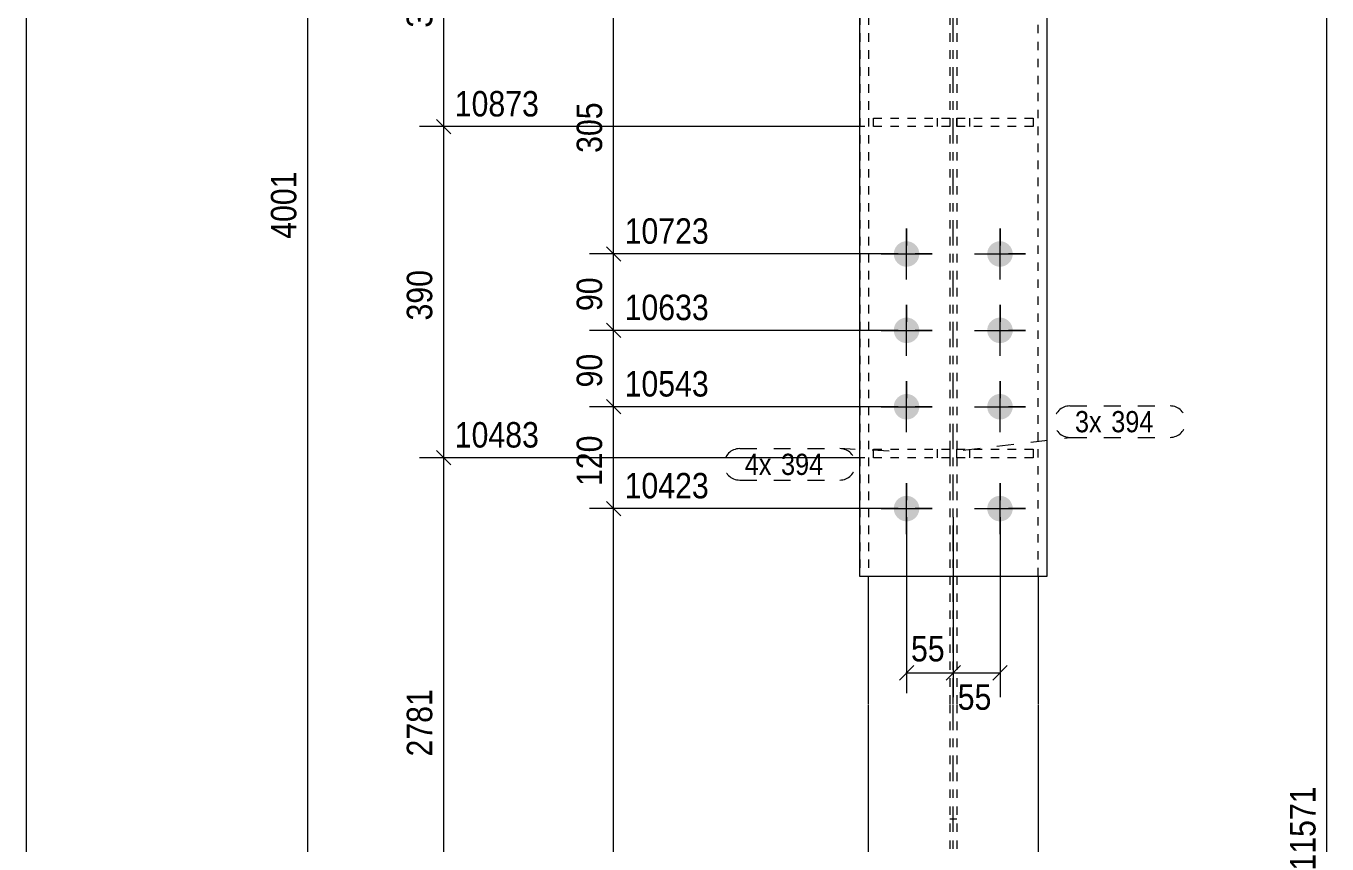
# Model space of a CAD drawing. Header units: millimetres. Extents: x 2 to 579, y 1 to 405.
# Drawn here: x 5 to 158.2, y 212.2 to 308.6 of the extents above; entities that cross this region are included whole.
import ezdxf

# ---------------------------------------------------------------- set-up
doc = ezdxf.new("R2010")
doc.units = ezdxf.units.MM
for name, pattern in [('XKITLINE00', [0]), ('XKITLINE01', [4, 1, -1, 1, -1]), ('XKITLINE02', [4, 2, -2]), ('XKITLINE03', [6, 3, -1, 1, -1])]:
    doc.linetypes.add(name, pattern=pattern)
for name, color, linetype, lineweight in [('Bolt', 3, 'Continuous', 0), ('Dimensions', 7, 'Continuous', 0), ('DrawingSheet', 5, 'Continuous', 0), ('Part', 2, 'Continuous', 0), ('PartMark', 7, 'Continuous', 0)]:
    doc.layers.add(name, color=color, linetype=linetype, lineweight=lineweight)
doc.styles.add('ARIAL', font='ARIAL.TTF')

# ---------------------------------------------------------------- blocks, each defined once
blk = doc.blocks.new('*A30')
at = {"layer": 'Bolt', "color": 3, "linetype": 'XKITLINE02', "lineweight": 0}
blk.add_line((114.58, 215.16), (113.78, 215.16), dxfattribs=at)
blk = doc.blocks.new('*A32')
at = {"layer": 'Bolt', "color": 3, "linetype": 'XKITLINE00', "lineweight": 0}
for p, q in [((108.68, 284.76), (108.68, 282.76)), ((119.68, 284.76), (119.68, 282.76)), ((105.68, 281.76), (107.68, 281.76)), ((108.68, 278.76), (108.68, 280.76)), ((111.68, 281.76), (109.68, 281.76)), ((116.68, 281.76), (118.68, 281.76)), ((119.68, 278.76), (119.68, 280.76)), ((122.68, 281.76), (120.68, 281.76)), ((108.68, 275.76), (108.68, 273.76)), ((119.68, 275.76), (119.68, 273.76)), ((105.68, 272.76), (107.68, 272.76)), ((111.68, 272.76), (109.68, 272.76)), ((116.68, 272.76), (118.68, 272.76)), ((122.68, 272.76), (120.68, 272.76)), ((108.68, 269.76), (108.68, 271.76)), ((119.68, 269.76), (119.68, 271.76)), ((108.68, 266.76), (108.68, 264.76)), ((119.68, 266.76), (119.68, 264.76)), ((105.68, 263.76), (107.68, 263.76)), ((111.68, 263.76), (109.68, 263.76)), ((116.68, 263.76), (118.68, 263.76)), ((122.68, 263.76), (120.68, 263.76)), ((108.68, 260.76), (108.68, 262.76)), ((119.68, 260.76), (119.68, 262.76)), ((108.68, 254.76), (108.68, 252.76)), ((119.68, 254.76), (119.68, 252.76)), ((105.68, 251.76), (107.68, 251.76)), ((111.68, 251.76), (109.68, 251.76)), ((116.68, 251.76), (118.68, 251.76)), ((122.68, 251.76), (120.68, 251.76)), ((108.68, 248.76), (108.68, 250.76)), ((119.68, 248.76), (119.68, 250.76))]:
    blk.add_line(p, q, dxfattribs=at)
blk = doc.blocks.new('*A33')
at = {"layer": 'Bolt'}
for points in [[(107.18, 281.79), (107.18, 281.83), (107.18, 281.87), (107.19, 281.9), (107.19, 281.94), (107.19, 281.98), (107.2, 282.01), (107.21, 282.05), (107.21, 282.09), (107.22, 282.12), (107.23, 282.16), (107.24, 282.19), (107.25, 282.23), (107.27, 282.26), (107.28, 282.3), (107.29, 282.33), (107.31, 282.37), (107.32, 282.4), (107.34, 282.43), (107.36, 282.46), (107.37, 282.5), (107.39, 282.53), (107.41, 282.56), (107.43, 282.59), (107.45, 282.62), (107.47, 282.65), (107.5, 282.68), (107.52, 282.71), (107.54, 282.74), (107.57, 282.76), (107.59, 282.79), (107.62, 282.82), (107.64, 282.84), (107.67, 282.87), (107.7, 282.89), (107.73, 282.92), (107.76, 282.94), (107.78, 282.96), (107.81, 282.98), (107.84, 283), (107.88, 283.02), (107.91, 283.04), (107.94, 283.06), (107.97, 283.08), (108, 283.1), (108.04, 283.11), (108.07, 283.13), (108.1, 283.14), (108.14, 283.16), (108.17, 283.17), (108.21, 283.18), (108.24, 283.19), (108.28, 283.2), (108.31, 283.21), (108.35, 283.22), (108.39, 283.23), (108.42, 283.24), (108.46, 283.24), (108.49, 283.25), (108.53, 283.25), (108.57, 283.25), (108.6, 283.26), (108.64, 283.26), (108.68, 283.26), (108.72, 283.26), (108.75, 283.26), (108.79, 283.25), (108.83, 283.25), (108.86, 283.25), (108.9, 283.24), (108.93, 283.24), (108.97, 283.23), (109.01, 283.22), (109.04, 283.21), (109.08, 283.2), (109.11, 283.19), (109.15, 283.18), (109.18, 283.17), (109.22, 283.16), (109.25, 283.14), (109.29, 283.13), (109.32, 283.11), (109.35, 283.1), (109.39, 283.08), (109.42, 283.06), (109.45, 283.04), (109.48, 283.02), (109.51, 283), (109.54, 282.98), (109.57, 282.96), (109.6, 282.94), (109.63, 282.92), (109.66, 282.89), (109.69, 282.87), (109.71, 282.84), (109.74, 282.82), (109.76, 282.79), (109.79, 282.76), (109.81, 282.74), (109.84, 282.71), (109.86, 282.68), (109.88, 282.65), (109.9, 282.62), (109.93, 282.59), (109.95, 282.56), (109.96, 282.53), (109.98, 282.5), (110, 282.46), (110.02, 282.43), (110.03, 282.4), (110.05, 282.37), (110.06, 282.33), (110.08, 282.3), (110.09, 282.26), (110.1, 282.23), (110.11, 282.19), (110.12, 282.16), (110.13, 282.12), (110.14, 282.09), (110.15, 282.05), (110.16, 282.01), (110.16, 281.98), (110.17, 281.94), (110.17, 281.9), (110.17, 281.87), (110.18, 281.83), (110.18, 281.79), (110.18, 281.76), (110.18, 281.72), (110.18, 281.68), (110.17, 281.65), (110.17, 281.61), (110.17, 281.57), (110.16, 281.54), (110.16, 281.5), (110.15, 281.46), (110.14, 281.43), (110.13, 281.39), (110.12, 281.36), (110.11, 281.32), (110.1, 281.29), (110.09, 281.25), (110.08, 281.22), (110.06, 281.18), (110.05, 281.15), (110.03, 281.12), (110.02, 281.08), (110, 281.05), (109.98, 281.02), (109.96, 280.99), (109.95, 280.95), (109.93, 280.92), (109.9, 280.89), (109.88, 280.86), (109.86, 280.83), (109.84, 280.81), (109.81, 280.78), (109.79, 280.75), (109.76, 280.72), (109.74, 280.7), (109.71, 280.67), (109.69, 280.65), (109.66, 280.62), (109.63, 280.6), (109.6, 280.57), (109.57, 280.55), (109.54, 280.53), (109.51, 280.51), (109.48, 280.49), (109.45, 280.47), (109.42, 280.45), (109.39, 280.43), (109.35, 280.42), (109.32, 280.4), (109.29, 280.39), (109.25, 280.37), (109.22, 280.36), (109.18, 280.34), (109.15, 280.33), (109.11, 280.32), (109.08, 280.31), (109.04, 280.3), (109.01, 280.29), (108.97, 280.29), (108.93, 280.28), (108.9, 280.27), (108.86, 280.27), (108.83, 280.26), (108.79, 280.26), (108.75, 280.26), (108.72, 280.26), (108.68, 280.26), (108.64, 280.26), (108.6, 280.26), (108.57, 280.26), (108.53, 280.26), (108.49, 280.27), (108.46, 280.27), (108.42, 280.28), (108.39, 280.29), (108.35, 280.29), (108.31, 280.3), (108.28, 280.31), (108.24, 280.32), (108.21, 280.33), (108.17, 280.34), (108.14, 280.36), (108.1, 280.37), (108.07, 280.39), (108.04, 280.4), (108, 280.42), (107.97, 280.43), (107.94, 280.45), (107.91, 280.47), (107.88, 280.49), (107.84, 280.51), (107.81, 280.53), (107.78, 280.55), (107.76, 280.57), (107.73, 280.6), (107.7, 280.62), (107.67, 280.65), (107.64, 280.67), (107.62, 280.7), (107.59, 280.72), (107.57, 280.75), (107.54, 280.78), (107.52, 280.81), (107.5, 280.83), (107.47, 280.86), (107.45, 280.89), (107.43, 280.92), (107.41, 280.95), (107.39, 280.99), (107.37, 281.02), (107.36, 281.05), (107.34, 281.08), (107.32, 281.12), (107.31, 281.15), (107.29, 281.18), (107.28, 281.22), (107.27, 281.25), (107.25, 281.29), (107.24, 281.32), (107.23, 281.36), (107.22, 281.39), (107.21, 281.43), (107.21, 281.46), (107.2, 281.5), (107.19, 281.54), (107.19, 281.57), (107.19, 281.61), (107.18, 281.65), (107.18, 281.68), (107.18, 281.72), (107.18, 281.76)], [(118.18, 281.79), (118.18, 281.83), (118.18, 281.87), (118.19, 281.9), (118.19, 281.94), (118.19, 281.98), (118.2, 282.01), (118.21, 282.05), (118.21, 282.09), (118.22, 282.12), (118.23, 282.16), (118.24, 282.19), (118.25, 282.23), (118.27, 282.26), (118.28, 282.3), (118.29, 282.33), (118.31, 282.37), (118.32, 282.4), (118.34, 282.43), (118.36, 282.46), (118.37, 282.5), (118.39, 282.53), (118.41, 282.56), (118.43, 282.59), (118.45, 282.62), (118.47, 282.65), (118.5, 282.68), (118.52, 282.71), (118.54, 282.74), (118.57, 282.76), (118.59, 282.79), (118.62, 282.82), (118.64, 282.84), (118.67, 282.87), (118.7, 282.89), (118.73, 282.92), (118.76, 282.94), (118.78, 282.96), (118.81, 282.98), (118.84, 283), (118.88, 283.02), (118.91, 283.04), (118.94, 283.06), (118.97, 283.08), (119, 283.1), (119.04, 283.11), (119.07, 283.13), (119.1, 283.14), (119.14, 283.16), (119.17, 283.17), (119.21, 283.18), (119.24, 283.19), (119.28, 283.2), (119.31, 283.21), (119.35, 283.22), (119.39, 283.23), (119.42, 283.24), (119.46, 283.24), (119.49, 283.25), (119.53, 283.25), (119.57, 283.25), (119.6, 283.26), (119.64, 283.26), (119.68, 283.26), (119.72, 283.26), (119.75, 283.26), (119.79, 283.25), (119.83, 283.25), (119.86, 283.25), (119.9, 283.24), (119.93, 283.24), (119.97, 283.23), (120.01, 283.22), (120.04, 283.21), (120.08, 283.2), (120.11, 283.19), (120.15, 283.18), (120.18, 283.17), (120.22, 283.16), (120.25, 283.14), (120.29, 283.13), (120.32, 283.11), (120.35, 283.1), (120.39, 283.08), (120.42, 283.06), (120.45, 283.04), (120.48, 283.02), (120.51, 283), (120.54, 282.98), (120.57, 282.96), (120.6, 282.94), (120.63, 282.92), (120.66, 282.89), (120.69, 282.87), (120.71, 282.84), (120.74, 282.82), (120.76, 282.79), (120.79, 282.76), (120.81, 282.74), (120.84, 282.71), (120.86, 282.68), (120.88, 282.65), (120.9, 282.62), (120.93, 282.59), (120.95, 282.56), (120.96, 282.53), (120.98, 282.5), (121, 282.46), (121.02, 282.43), (121.03, 282.4), (121.05, 282.37), (121.06, 282.33), (121.08, 282.3), (121.09, 282.26), (121.1, 282.23), (121.11, 282.19), (121.12, 282.16), (121.13, 282.12), (121.14, 282.09), (121.15, 282.05), (121.16, 282.01), (121.16, 281.98), (121.17, 281.94), (121.17, 281.9), (121.17, 281.87), (121.18, 281.83), (121.18, 281.79), (121.18, 281.76), (121.18, 281.72), (121.18, 281.68), (121.17, 281.65), (121.17, 281.61), (121.17, 281.57), (121.16, 281.54), (121.16, 281.5), (121.15, 281.46), (121.14, 281.43), (121.13, 281.39), (121.12, 281.36), (121.11, 281.32), (121.1, 281.29), (121.09, 281.25), (121.08, 281.22), (121.06, 281.18), (121.05, 281.15), (121.03, 281.12), (121.02, 281.08), (121, 281.05), (120.98, 281.02), (120.96, 280.99), (120.95, 280.95), (120.93, 280.92), (120.9, 280.89), (120.88, 280.86), (120.86, 280.83), (120.84, 280.81), (120.81, 280.78), (120.79, 280.75), (120.76, 280.72), (120.74, 280.7), (120.71, 280.67), (120.69, 280.65), (120.66, 280.62), (120.63, 280.6), (120.6, 280.57), (120.57, 280.55), (120.54, 280.53), (120.51, 280.51), (120.48, 280.49), (120.45, 280.47), (120.42, 280.45), (120.39, 280.43), (120.35, 280.42), (120.32, 280.4), (120.29, 280.39), (120.25, 280.37), (120.22, 280.36), (120.18, 280.34), (120.15, 280.33), (120.11, 280.32), (120.08, 280.31), (120.04, 280.3), (120.01, 280.29), (119.97, 280.29), (119.93, 280.28), (119.9, 280.27), (119.86, 280.27), (119.83, 280.26), (119.79, 280.26), (119.75, 280.26), (119.72, 280.26), (119.68, 280.26), (119.64, 280.26), (119.6, 280.26), (119.57, 280.26), (119.53, 280.26), (119.49, 280.27), (119.46, 280.27), (119.42, 280.28), (119.39, 280.29), (119.35, 280.29), (119.31, 280.3), (119.28, 280.31), (119.24, 280.32), (119.21, 280.33), (119.17, 280.34), (119.14, 280.36), (119.1, 280.37), (119.07, 280.39), (119.04, 280.4), (119, 280.42), (118.97, 280.43), (118.94, 280.45), (118.91, 280.47), (118.88, 280.49), (118.84, 280.51), (118.81, 280.53), (118.78, 280.55), (118.76, 280.57), (118.73, 280.6), (118.7, 280.62), (118.67, 280.65), (118.64, 280.67), (118.62, 280.7), (118.59, 280.72), (118.57, 280.75), (118.54, 280.78), (118.52, 280.81), (118.5, 280.83), (118.47, 280.86), (118.45, 280.89), (118.43, 280.92), (118.41, 280.95), (118.39, 280.99), (118.37, 281.02), (118.36, 281.05), (118.34, 281.08), (118.32, 281.12), (118.31, 281.15), (118.29, 281.18), (118.28, 281.22), (118.27, 281.25), (118.25, 281.29), (118.24, 281.32), (118.23, 281.36), (118.22, 281.39), (118.21, 281.43), (118.21, 281.46), (118.2, 281.5), (118.19, 281.54), (118.19, 281.57), (118.19, 281.61), (118.18, 281.65), (118.18, 281.68), (118.18, 281.72), (118.18, 281.76)], [(107.18, 272.79), (107.18, 272.83), (107.18, 272.87), (107.19, 272.9), (107.19, 272.94), (107.19, 272.98), (107.2, 273.01), (107.21, 273.05), (107.21, 273.09), (107.22, 273.12), (107.23, 273.16), (107.24, 273.19), (107.25, 273.23), (107.27, 273.26), (107.28, 273.3), (107.29, 273.33), (107.31, 273.37), (107.32, 273.4), (107.34, 273.43), (107.36, 273.46), (107.37, 273.5), (107.39, 273.53), (107.41, 273.56), (107.43, 273.59), (107.45, 273.62), (107.47, 273.65), (107.5, 273.68), (107.52, 273.71), (107.54, 273.74), (107.57, 273.76), (107.59, 273.79), (107.62, 273.82), (107.64, 273.84), (107.67, 273.87), (107.7, 273.89), (107.73, 273.92), (107.76, 273.94), (107.78, 273.96), (107.81, 273.98), (107.84, 274), (107.88, 274.02), (107.91, 274.04), (107.94, 274.06), (107.97, 274.08), (108, 274.1), (108.04, 274.11), (108.07, 274.13), (108.1, 274.14), (108.14, 274.16), (108.17, 274.17), (108.21, 274.18), (108.24, 274.19), (108.28, 274.2), (108.31, 274.21), (108.35, 274.22), (108.39, 274.23), (108.42, 274.24), (108.46, 274.24), (108.49, 274.25), (108.53, 274.25), (108.57, 274.25), (108.6, 274.26), (108.64, 274.26), (108.68, 274.26), (108.72, 274.26), (108.75, 274.26), (108.79, 274.25), (108.83, 274.25), (108.86, 274.25), (108.9, 274.24), (108.93, 274.24), (108.97, 274.23), (109.01, 274.22), (109.04, 274.21), (109.08, 274.2), (109.11, 274.19), (109.15, 274.18), (109.18, 274.17), (109.22, 274.16), (109.25, 274.14), (109.29, 274.13), (109.32, 274.11), (109.35, 274.1), (109.39, 274.08), (109.42, 274.06), (109.45, 274.04), (109.48, 274.02), (109.51, 274), (109.54, 273.98), (109.57, 273.96), (109.6, 273.94), (109.63, 273.92), (109.66, 273.89), (109.69, 273.87), (109.71, 273.84), (109.74, 273.82), (109.76, 273.79), (109.79, 273.76), (109.81, 273.74), (109.84, 273.71), (109.86, 273.68), (109.88, 273.65), (109.9, 273.62), (109.93, 273.59), (109.95, 273.56), (109.96, 273.53), (109.98, 273.5), (110, 273.46), (110.02, 273.43), (110.03, 273.4), (110.05, 273.37), (110.06, 273.33), (110.08, 273.3), (110.09, 273.26), (110.1, 273.23), (110.11, 273.19), (110.12, 273.16), (110.13, 273.12), (110.14, 273.09), (110.15, 273.05), (110.16, 273.01), (110.16, 272.98), (110.17, 272.94), (110.17, 272.9), (110.17, 272.87), (110.18, 272.83), (110.18, 272.79), (110.18, 272.76), (110.18, 272.72), (110.18, 272.68), (110.17, 272.65), (110.17, 272.61), (110.17, 272.57), (110.16, 272.54), (110.16, 272.5), (110.15, 272.46), (110.14, 272.43), (110.13, 272.39), (110.12, 272.36), (110.11, 272.32), (110.1, 272.29), (110.09, 272.25), (110.08, 272.22), (110.06, 272.18), (110.05, 272.15), (110.03, 272.12), (110.02, 272.08), (110, 272.05), (109.98, 272.02), (109.96, 271.99), (109.95, 271.95), (109.93, 271.92), (109.9, 271.89), (109.88, 271.86), (109.86, 271.83), (109.84, 271.81), (109.81, 271.78), (109.79, 271.75), (109.76, 271.72), (109.74, 271.7), (109.71, 271.67), (109.69, 271.65), (109.66, 271.62), (109.63, 271.6), (109.6, 271.57), (109.57, 271.55), (109.54, 271.53), (109.51, 271.51), (109.48, 271.49), (109.45, 271.47), (109.42, 271.45), (109.39, 271.43), (109.35, 271.42), (109.32, 271.4), (109.29, 271.39), (109.25, 271.37), (109.22, 271.36), (109.18, 271.34), (109.15, 271.33), (109.11, 271.32), (109.08, 271.31), (109.04, 271.3), (109.01, 271.29), (108.97, 271.29), (108.93, 271.28), (108.9, 271.27), (108.86, 271.27), (108.83, 271.26), (108.79, 271.26), (108.75, 271.26), (108.72, 271.26), (108.68, 271.26), (108.64, 271.26), (108.6, 271.26), (108.57, 271.26), (108.53, 271.26), (108.49, 271.27), (108.46, 271.27), (108.42, 271.28), (108.39, 271.29), (108.35, 271.29), (108.31, 271.3), (108.28, 271.31), (108.24, 271.32), (108.21, 271.33), (108.17, 271.34), (108.14, 271.36), (108.1, 271.37), (108.07, 271.39), (108.04, 271.4), (108, 271.42), (107.97, 271.43), (107.94, 271.45), (107.91, 271.47), (107.88, 271.49), (107.84, 271.51), (107.81, 271.53), (107.78, 271.55), (107.76, 271.57), (107.73, 271.6), (107.7, 271.62), (107.67, 271.65), (107.64, 271.67), (107.62, 271.7), (107.59, 271.72), (107.57, 271.75), (107.54, 271.78), (107.52, 271.81), (107.5, 271.83), (107.47, 271.86), (107.45, 271.89), (107.43, 271.92), (107.41, 271.95), (107.39, 271.99), (107.37, 272.02), (107.36, 272.05), (107.34, 272.08), (107.32, 272.12), (107.31, 272.15), (107.29, 272.18), (107.28, 272.22), (107.27, 272.25), (107.25, 272.29), (107.24, 272.32), (107.23, 272.36), (107.22, 272.39), (107.21, 272.43), (107.21, 272.46), (107.2, 272.5), (107.19, 272.54), (107.19, 272.57), (107.19, 272.61), (107.18, 272.65), (107.18, 272.68), (107.18, 272.72), (107.18, 272.76)], [(118.18, 272.79), (118.18, 272.83), (118.18, 272.87), (118.19, 272.9), (118.19, 272.94), (118.19, 272.98), (118.2, 273.01), (118.21, 273.05), (118.21, 273.09), (118.22, 273.12), (118.23, 273.16), (118.24, 273.19), (118.25, 273.23), (118.27, 273.26), (118.28, 273.3), (118.29, 273.33), (118.31, 273.37), (118.32, 273.4), (118.34, 273.43), (118.36, 273.46), (118.37, 273.5), (118.39, 273.53), (118.41, 273.56), (118.43, 273.59), (118.45, 273.62), (118.47, 273.65), (118.5, 273.68), (118.52, 273.71), (118.54, 273.74), (118.57, 273.76), (118.59, 273.79), (118.62, 273.82), (118.64, 273.84), (118.67, 273.87), (118.7, 273.89), (118.73, 273.92), (118.76, 273.94), (118.78, 273.96), (118.81, 273.98), (118.84, 274), (118.88, 274.02), (118.91, 274.04), (118.94, 274.06), (118.97, 274.08), (119, 274.1), (119.04, 274.11), (119.07, 274.13), (119.1, 274.14), (119.14, 274.16), (119.17, 274.17), (119.21, 274.18), (119.24, 274.19), (119.28, 274.2), (119.31, 274.21), (119.35, 274.22), (119.39, 274.23), (119.42, 274.24), (119.46, 274.24), (119.49, 274.25), (119.53, 274.25), (119.57, 274.25), (119.6, 274.26), (119.64, 274.26), (119.68, 274.26), (119.72, 274.26), (119.75, 274.26), (119.79, 274.25), (119.83, 274.25), (119.86, 274.25), (119.9, 274.24), (119.93, 274.24), (119.97, 274.23), (120.01, 274.22), (120.04, 274.21), (120.08, 274.2), (120.11, 274.19), (120.15, 274.18), (120.18, 274.17), (120.22, 274.16), (120.25, 274.14), (120.29, 274.13), (120.32, 274.11), (120.35, 274.1), (120.39, 274.08), (120.42, 274.06), (120.45, 274.04), (120.48, 274.02), (120.51, 274), (120.54, 273.98), (120.57, 273.96), (120.6, 273.94), (120.63, 273.92), (120.66, 273.89), (120.69, 273.87), (120.71, 273.84), (120.74, 273.82), (120.76, 273.79), (120.79, 273.76), (120.81, 273.74), (120.84, 273.71), (120.86, 273.68), (120.88, 273.65), (120.9, 273.62), (120.93, 273.59), (120.95, 273.56), (120.96, 273.53), (120.98, 273.5), (121, 273.46), (121.02, 273.43), (121.03, 273.4), (121.05, 273.37), (121.06, 273.33), (121.08, 273.3), (121.09, 273.26), (121.1, 273.23), (121.11, 273.19), (121.12, 273.16), (121.13, 273.12), (121.14, 273.09), (121.15, 273.05), (121.16, 273.01), (121.16, 272.98), (121.17, 272.94), (121.17, 272.9), (121.17, 272.87), (121.18, 272.83), (121.18, 272.79), (121.18, 272.76), (121.18, 272.72), (121.18, 272.68), (121.17, 272.65), (121.17, 272.61), (121.17, 272.57), (121.16, 272.54), (121.16, 272.5), (121.15, 272.46), (121.14, 272.43), (121.13, 272.39), (121.12, 272.36), (121.11, 272.32), (121.1, 272.29), (121.09, 272.25), (121.08, 272.22), (121.06, 272.18), (121.05, 272.15), (121.03, 272.12), (121.02, 272.08), (121, 272.05), (120.98, 272.02), (120.96, 271.99), (120.95, 271.95), (120.93, 271.92), (120.9, 271.89), (120.88, 271.86), (120.86, 271.83), (120.84, 271.81), (120.81, 271.78), (120.79, 271.75), (120.76, 271.72), (120.74, 271.7), (120.71, 271.67), (120.69, 271.65), (120.66, 271.62), (120.63, 271.6), (120.6, 271.57), (120.57, 271.55), (120.54, 271.53), (120.51, 271.51), (120.48, 271.49), (120.45, 271.47), (120.42, 271.45), (120.39, 271.43), (120.35, 271.42), (120.32, 271.4), (120.29, 271.39), (120.25, 271.37), (120.22, 271.36), (120.18, 271.34), (120.15, 271.33), (120.11, 271.32), (120.08, 271.31), (120.04, 271.3), (120.01, 271.29), (119.97, 271.29), (119.93, 271.28), (119.9, 271.27), (119.86, 271.27), (119.83, 271.26), (119.79, 271.26), (119.75, 271.26), (119.72, 271.26), (119.68, 271.26), (119.64, 271.26), (119.6, 271.26), (119.57, 271.26), (119.53, 271.26), (119.49, 271.27), (119.46, 271.27), (119.42, 271.28), (119.39, 271.29), (119.35, 271.29), (119.31, 271.3), (119.28, 271.31), (119.24, 271.32), (119.21, 271.33), (119.17, 271.34), (119.14, 271.36), (119.1, 271.37), (119.07, 271.39), (119.04, 271.4), (119, 271.42), (118.97, 271.43), (118.94, 271.45), (118.91, 271.47), (118.88, 271.49), (118.84, 271.51), (118.81, 271.53), (118.78, 271.55), (118.76, 271.57), (118.73, 271.6), (118.7, 271.62), (118.67, 271.65), (118.64, 271.67), (118.62, 271.7), (118.59, 271.72), (118.57, 271.75), (118.54, 271.78), (118.52, 271.81), (118.5, 271.83), (118.47, 271.86), (118.45, 271.89), (118.43, 271.92), (118.41, 271.95), (118.39, 271.99), (118.37, 272.02), (118.36, 272.05), (118.34, 272.08), (118.32, 272.12), (118.31, 272.15), (118.29, 272.18), (118.28, 272.22), (118.27, 272.25), (118.25, 272.29), (118.24, 272.32), (118.23, 272.36), (118.22, 272.39), (118.21, 272.43), (118.21, 272.46), (118.2, 272.5), (118.19, 272.54), (118.19, 272.57), (118.19, 272.61), (118.18, 272.65), (118.18, 272.68), (118.18, 272.72), (118.18, 272.76)], [(107.18, 263.79), (107.18, 263.83), (107.18, 263.87), (107.19, 263.9), (107.19, 263.94), (107.19, 263.98), (107.2, 264.01), (107.21, 264.05), (107.21, 264.09), (107.22, 264.12), (107.23, 264.16), (107.24, 264.19), (107.25, 264.23), (107.27, 264.26), (107.28, 264.3), (107.29, 264.33), (107.31, 264.37), (107.32, 264.4), (107.34, 264.43), (107.36, 264.46), (107.37, 264.5), (107.39, 264.53), (107.41, 264.56), (107.43, 264.59), (107.45, 264.62), (107.47, 264.65), (107.5, 264.68), (107.52, 264.71), (107.54, 264.74), (107.57, 264.76), (107.59, 264.79), (107.62, 264.82), (107.64, 264.84), (107.67, 264.87), (107.7, 264.89), (107.73, 264.92), (107.76, 264.94), (107.78, 264.96), (107.81, 264.98), (107.84, 265), (107.88, 265.02), (107.91, 265.04), (107.94, 265.06), (107.97, 265.08), (108, 265.1), (108.04, 265.11), (108.07, 265.13), (108.1, 265.14), (108.14, 265.16), (108.17, 265.17), (108.21, 265.18), (108.24, 265.19), (108.28, 265.2), (108.31, 265.21), (108.35, 265.22), (108.39, 265.23), (108.42, 265.24), (108.46, 265.24), (108.49, 265.25), (108.53, 265.25), (108.57, 265.25), (108.6, 265.26), (108.64, 265.26), (108.68, 265.26), (108.72, 265.26), (108.75, 265.26), (108.79, 265.25), (108.83, 265.25), (108.86, 265.25), (108.9, 265.24), (108.93, 265.24), (108.97, 265.23), (109.01, 265.22), (109.04, 265.21), (109.08, 265.2), (109.11, 265.19), (109.15, 265.18), (109.18, 265.17), (109.22, 265.16), (109.25, 265.14), (109.29, 265.13), (109.32, 265.11), (109.35, 265.1), (109.39, 265.08), (109.42, 265.06), (109.45, 265.04), (109.48, 265.02), (109.51, 265), (109.54, 264.98), (109.57, 264.96), (109.6, 264.94), (109.63, 264.92), (109.66, 264.89), (109.69, 264.87), (109.71, 264.84), (109.74, 264.82), (109.76, 264.79), (109.79, 264.76), (109.81, 264.74), (109.84, 264.71), (109.86, 264.68), (109.88, 264.65), (109.9, 264.62), (109.93, 264.59), (109.95, 264.56), (109.96, 264.53), (109.98, 264.5), (110, 264.46), (110.02, 264.43), (110.03, 264.4), (110.05, 264.37), (110.06, 264.33), (110.08, 264.3), (110.09, 264.26), (110.1, 264.23), (110.11, 264.19), (110.12, 264.16), (110.13, 264.12), (110.14, 264.09), (110.15, 264.05), (110.16, 264.01), (110.16, 263.98), (110.17, 263.94), (110.17, 263.9), (110.17, 263.87), (110.18, 263.83), (110.18, 263.79), (110.18, 263.76), (110.18, 263.72), (110.18, 263.68), (110.17, 263.65), (110.17, 263.61), (110.17, 263.57), (110.16, 263.54), (110.16, 263.5), (110.15, 263.46), (110.14, 263.43), (110.13, 263.39), (110.12, 263.36), (110.11, 263.32), (110.1, 263.29), (110.09, 263.25), (110.08, 263.22), (110.06, 263.18), (110.05, 263.15), (110.03, 263.12), (110.02, 263.08), (110, 263.05), (109.98, 263.02), (109.96, 262.99), (109.95, 262.95), (109.93, 262.92), (109.9, 262.89), (109.88, 262.86), (109.86, 262.83), (109.84, 262.81), (109.81, 262.78), (109.79, 262.75), (109.76, 262.72), (109.74, 262.7), (109.71, 262.67), (109.69, 262.65), (109.66, 262.62), (109.63, 262.6), (109.6, 262.57), (109.57, 262.55), (109.54, 262.53), (109.51, 262.51), (109.48, 262.49), (109.45, 262.47), (109.42, 262.45), (109.39, 262.43), (109.35, 262.42), (109.32, 262.4), (109.29, 262.39), (109.25, 262.37), (109.22, 262.36), (109.18, 262.34), (109.15, 262.33), (109.11, 262.32), (109.08, 262.31), (109.04, 262.3), (109.01, 262.29), (108.97, 262.29), (108.93, 262.28), (108.9, 262.27), (108.86, 262.27), (108.83, 262.26), (108.79, 262.26), (108.75, 262.26), (108.72, 262.26), (108.68, 262.26), (108.64, 262.26), (108.6, 262.26), (108.57, 262.26), (108.53, 262.26), (108.49, 262.27), (108.46, 262.27), (108.42, 262.28), (108.39, 262.29), (108.35, 262.29), (108.31, 262.3), (108.28, 262.31), (108.24, 262.32), (108.21, 262.33), (108.17, 262.34), (108.14, 262.36), (108.1, 262.37), (108.07, 262.39), (108.04, 262.4), (108, 262.42), (107.97, 262.43), (107.94, 262.45), (107.91, 262.47), (107.88, 262.49), (107.84, 262.51), (107.81, 262.53), (107.78, 262.55), (107.76, 262.57), (107.73, 262.6), (107.7, 262.62), (107.67, 262.65), (107.64, 262.67), (107.62, 262.7), (107.59, 262.72), (107.57, 262.75), (107.54, 262.78), (107.52, 262.81), (107.5, 262.83), (107.47, 262.86), (107.45, 262.89), (107.43, 262.92), (107.41, 262.95), (107.39, 262.99), (107.37, 263.02), (107.36, 263.05), (107.34, 263.08), (107.32, 263.12), (107.31, 263.15), (107.29, 263.18), (107.28, 263.22), (107.27, 263.25), (107.25, 263.29), (107.24, 263.32), (107.23, 263.36), (107.22, 263.39), (107.21, 263.43), (107.21, 263.46), (107.2, 263.5), (107.19, 263.54), (107.19, 263.57), (107.19, 263.61), (107.18, 263.65), (107.18, 263.68), (107.18, 263.72), (107.18, 263.76)], [(118.18, 263.79), (118.18, 263.83), (118.18, 263.87), (118.19, 263.9), (118.19, 263.94), (118.19, 263.98), (118.2, 264.01), (118.21, 264.05), (118.21, 264.09), (118.22, 264.12), (118.23, 264.16), (118.24, 264.19), (118.25, 264.23), (118.27, 264.26), (118.28, 264.3), (118.29, 264.33), (118.31, 264.37), (118.32, 264.4), (118.34, 264.43), (118.36, 264.46), (118.37, 264.5), (118.39, 264.53), (118.41, 264.56), (118.43, 264.59), (118.45, 264.62), (118.47, 264.65), (118.5, 264.68), (118.52, 264.71), (118.54, 264.74), (118.57, 264.76), (118.59, 264.79), (118.62, 264.82), (118.64, 264.84), (118.67, 264.87), (118.7, 264.89), (118.73, 264.92), (118.76, 264.94), (118.78, 264.96), (118.81, 264.98), (118.84, 265), (118.88, 265.02), (118.91, 265.04), (118.94, 265.06), (118.97, 265.08), (119, 265.1), (119.04, 265.11), (119.07, 265.13), (119.1, 265.14), (119.14, 265.16), (119.17, 265.17), (119.21, 265.18), (119.24, 265.19), (119.28, 265.2), (119.31, 265.21), (119.35, 265.22), (119.39, 265.23), (119.42, 265.24), (119.46, 265.24), (119.49, 265.25), (119.53, 265.25), (119.57, 265.25), (119.6, 265.26), (119.64, 265.26), (119.68, 265.26), (119.72, 265.26), (119.75, 265.26), (119.79, 265.25), (119.83, 265.25), (119.86, 265.25), (119.9, 265.24), (119.93, 265.24), (119.97, 265.23), (120.01, 265.22), (120.04, 265.21), (120.08, 265.2), (120.11, 265.19), (120.15, 265.18), (120.18, 265.17), (120.22, 265.16), (120.25, 265.14), (120.29, 265.13), (120.32, 265.11), (120.35, 265.1), (120.39, 265.08), (120.42, 265.06), (120.45, 265.04), (120.48, 265.02), (120.51, 265), (120.54, 264.98), (120.57, 264.96), (120.6, 264.94), (120.63, 264.92), (120.66, 264.89), (120.69, 264.87), (120.71, 264.84), (120.74, 264.82), (120.76, 264.79), (120.79, 264.76), (120.81, 264.74), (120.84, 264.71), (120.86, 264.68), (120.88, 264.65), (120.9, 264.62), (120.93, 264.59), (120.95, 264.56), (120.96, 264.53), (120.98, 264.5), (121, 264.46), (121.02, 264.43), (121.03, 264.4), (121.05, 264.37), (121.06, 264.33), (121.08, 264.3), (121.09, 264.26), (121.1, 264.23), (121.11, 264.19), (121.12, 264.16), (121.13, 264.12), (121.14, 264.09), (121.15, 264.05), (121.16, 264.01), (121.16, 263.98), (121.17, 263.94), (121.17, 263.9), (121.17, 263.87), (121.18, 263.83), (121.18, 263.79), (121.18, 263.76), (121.18, 263.72), (121.18, 263.68), (121.17, 263.65), (121.17, 263.61), (121.17, 263.57), (121.16, 263.54), (121.16, 263.5), (121.15, 263.46), (121.14, 263.43), (121.13, 263.39), (121.12, 263.36), (121.11, 263.32), (121.1, 263.29), (121.09, 263.25), (121.08, 263.22), (121.06, 263.18), (121.05, 263.15), (121.03, 263.12), (121.02, 263.08), (121, 263.05), (120.98, 263.02), (120.96, 262.99), (120.95, 262.95), (120.93, 262.92), (120.9, 262.89), (120.88, 262.86), (120.86, 262.83), (120.84, 262.81), (120.81, 262.78), (120.79, 262.75), (120.76, 262.72), (120.74, 262.7), (120.71, 262.67), (120.69, 262.65), (120.66, 262.62), (120.63, 262.6), (120.6, 262.57), (120.57, 262.55), (120.54, 262.53), (120.51, 262.51), (120.48, 262.49), (120.45, 262.47), (120.42, 262.45), (120.39, 262.43), (120.35, 262.42), (120.32, 262.4), (120.29, 262.39), (120.25, 262.37), (120.22, 262.36), (120.18, 262.34), (120.15, 262.33), (120.11, 262.32), (120.08, 262.31), (120.04, 262.3), (120.01, 262.29), (119.97, 262.29), (119.93, 262.28), (119.9, 262.27), (119.86, 262.27), (119.83, 262.26), (119.79, 262.26), (119.75, 262.26), (119.72, 262.26), (119.68, 262.26), (119.64, 262.26), (119.6, 262.26), (119.57, 262.26), (119.53, 262.26), (119.49, 262.27), (119.46, 262.27), (119.42, 262.28), (119.39, 262.29), (119.35, 262.29), (119.31, 262.3), (119.28, 262.31), (119.24, 262.32), (119.21, 262.33), (119.17, 262.34), (119.14, 262.36), (119.1, 262.37), (119.07, 262.39), (119.04, 262.4), (119, 262.42), (118.97, 262.43), (118.94, 262.45), (118.91, 262.47), (118.88, 262.49), (118.84, 262.51), (118.81, 262.53), (118.78, 262.55), (118.76, 262.57), (118.73, 262.6), (118.7, 262.62), (118.67, 262.65), (118.64, 262.67), (118.62, 262.7), (118.59, 262.72), (118.57, 262.75), (118.54, 262.78), (118.52, 262.81), (118.5, 262.83), (118.47, 262.86), (118.45, 262.89), (118.43, 262.92), (118.41, 262.95), (118.39, 262.99), (118.37, 263.02), (118.36, 263.05), (118.34, 263.08), (118.32, 263.12), (118.31, 263.15), (118.29, 263.18), (118.28, 263.22), (118.27, 263.25), (118.25, 263.29), (118.24, 263.32), (118.23, 263.36), (118.22, 263.39), (118.21, 263.43), (118.21, 263.46), (118.2, 263.5), (118.19, 263.54), (118.19, 263.57), (118.19, 263.61), (118.18, 263.65), (118.18, 263.68), (118.18, 263.72), (118.18, 263.76)], [(107.18, 251.79), (107.18, 251.83), (107.18, 251.87), (107.19, 251.9), (107.19, 251.94), (107.19, 251.98), (107.2, 252.01), (107.21, 252.05), (107.21, 252.09), (107.22, 252.12), (107.23, 252.16), (107.24, 252.19), (107.25, 252.23), (107.27, 252.26), (107.28, 252.3), (107.29, 252.33), (107.31, 252.37), (107.32, 252.4), (107.34, 252.43), (107.36, 252.46), (107.37, 252.5), (107.39, 252.53), (107.41, 252.56), (107.43, 252.59), (107.45, 252.62), (107.47, 252.65), (107.5, 252.68), (107.52, 252.71), (107.54, 252.74), (107.57, 252.76), (107.59, 252.79), (107.62, 252.82), (107.64, 252.84), (107.67, 252.87), (107.7, 252.89), (107.73, 252.92), (107.76, 252.94), (107.78, 252.96), (107.81, 252.98), (107.84, 253), (107.88, 253.02), (107.91, 253.04), (107.94, 253.06), (107.97, 253.08), (108, 253.1), (108.04, 253.11), (108.07, 253.13), (108.1, 253.14), (108.14, 253.16), (108.17, 253.17), (108.21, 253.18), (108.24, 253.19), (108.28, 253.2), (108.31, 253.21), (108.35, 253.22), (108.39, 253.23), (108.42, 253.24), (108.46, 253.24), (108.49, 253.25), (108.53, 253.25), (108.57, 253.25), (108.6, 253.26), (108.64, 253.26), (108.68, 253.26), (108.72, 253.26), (108.75, 253.26), (108.79, 253.25), (108.83, 253.25), (108.86, 253.25), (108.9, 253.24), (108.93, 253.24), (108.97, 253.23), (109.01, 253.22), (109.04, 253.21), (109.08, 253.2), (109.11, 253.19), (109.15, 253.18), (109.18, 253.17), (109.22, 253.16), (109.25, 253.14), (109.29, 253.13), (109.32, 253.11), (109.35, 253.1), (109.39, 253.08), (109.42, 253.06), (109.45, 253.04), (109.48, 253.02), (109.51, 253), (109.54, 252.98), (109.57, 252.96), (109.6, 252.94), (109.63, 252.92), (109.66, 252.89), (109.69, 252.87), (109.71, 252.84), (109.74, 252.82), (109.76, 252.79), (109.79, 252.76), (109.81, 252.74), (109.84, 252.71), (109.86, 252.68), (109.88, 252.65), (109.9, 252.62), (109.93, 252.59), (109.95, 252.56), (109.96, 252.53), (109.98, 252.5), (110, 252.46), (110.02, 252.43), (110.03, 252.4), (110.05, 252.37), (110.06, 252.33), (110.08, 252.3), (110.09, 252.26), (110.1, 252.23), (110.11, 252.19), (110.12, 252.16), (110.13, 252.12), (110.14, 252.09), (110.15, 252.05), (110.16, 252.01), (110.16, 251.98), (110.17, 251.94), (110.17, 251.9), (110.17, 251.87), (110.18, 251.83), (110.18, 251.79), (110.18, 251.76), (110.18, 251.72), (110.18, 251.68), (110.17, 251.65), (110.17, 251.61), (110.17, 251.57), (110.16, 251.54), (110.16, 251.5), (110.15, 251.46), (110.14, 251.43), (110.13, 251.39), (110.12, 251.36), (110.11, 251.32), (110.1, 251.29), (110.09, 251.25), (110.08, 251.22), (110.06, 251.18), (110.05, 251.15), (110.03, 251.12), (110.02, 251.08), (110, 251.05), (109.98, 251.02), (109.96, 250.99), (109.95, 250.95), (109.93, 250.92), (109.9, 250.89), (109.88, 250.86), (109.86, 250.83), (109.84, 250.81), (109.81, 250.78), (109.79, 250.75), (109.76, 250.72), (109.74, 250.7), (109.71, 250.67), (109.69, 250.65), (109.66, 250.62), (109.63, 250.6), (109.6, 250.57), (109.57, 250.55), (109.54, 250.53), (109.51, 250.51), (109.48, 250.49), (109.45, 250.47), (109.42, 250.45), (109.39, 250.43), (109.35, 250.42), (109.32, 250.4), (109.29, 250.39), (109.25, 250.37), (109.22, 250.36), (109.18, 250.34), (109.15, 250.33), (109.11, 250.32), (109.08, 250.31), (109.04, 250.3), (109.01, 250.29), (108.97, 250.29), (108.93, 250.28), (108.9, 250.27), (108.86, 250.27), (108.83, 250.26), (108.79, 250.26), (108.75, 250.26), (108.72, 250.26), (108.68, 250.26), (108.64, 250.26), (108.6, 250.26), (108.57, 250.26), (108.53, 250.26), (108.49, 250.27), (108.46, 250.27), (108.42, 250.28), (108.39, 250.29), (108.35, 250.29), (108.31, 250.3), (108.28, 250.31), (108.24, 250.32), (108.21, 250.33), (108.17, 250.34), (108.14, 250.36), (108.1, 250.37), (108.07, 250.39), (108.04, 250.4), (108, 250.42), (107.97, 250.43), (107.94, 250.45), (107.91, 250.47), (107.88, 250.49), (107.84, 250.51), (107.81, 250.53), (107.78, 250.55), (107.76, 250.57), (107.73, 250.6), (107.7, 250.62), (107.67, 250.65), (107.64, 250.67), (107.62, 250.7), (107.59, 250.72), (107.57, 250.75), (107.54, 250.78), (107.52, 250.81), (107.5, 250.83), (107.47, 250.86), (107.45, 250.89), (107.43, 250.92), (107.41, 250.95), (107.39, 250.99), (107.37, 251.02), (107.36, 251.05), (107.34, 251.08), (107.32, 251.12), (107.31, 251.15), (107.29, 251.18), (107.28, 251.22), (107.27, 251.25), (107.25, 251.29), (107.24, 251.32), (107.23, 251.36), (107.22, 251.39), (107.21, 251.43), (107.21, 251.46), (107.2, 251.5), (107.19, 251.54), (107.19, 251.57), (107.19, 251.61), (107.18, 251.65), (107.18, 251.68), (107.18, 251.72), (107.18, 251.76)], [(118.18, 251.79), (118.18, 251.83), (118.18, 251.87), (118.19, 251.9), (118.19, 251.94), (118.19, 251.98), (118.2, 252.01), (118.21, 252.05), (118.21, 252.09), (118.22, 252.12), (118.23, 252.16), (118.24, 252.19), (118.25, 252.23), (118.27, 252.26), (118.28, 252.3), (118.29, 252.33), (118.31, 252.37), (118.32, 252.4), (118.34, 252.43), (118.36, 252.46), (118.37, 252.5), (118.39, 252.53), (118.41, 252.56), (118.43, 252.59), (118.45, 252.62), (118.47, 252.65), (118.5, 252.68), (118.52, 252.71), (118.54, 252.74), (118.57, 252.76), (118.59, 252.79), (118.62, 252.82), (118.64, 252.84), (118.67, 252.87), (118.7, 252.89), (118.73, 252.92), (118.76, 252.94), (118.78, 252.96), (118.81, 252.98), (118.84, 253), (118.88, 253.02), (118.91, 253.04), (118.94, 253.06), (118.97, 253.08), (119, 253.1), (119.04, 253.11), (119.07, 253.13), (119.1, 253.14), (119.14, 253.16), (119.17, 253.17), (119.21, 253.18), (119.24, 253.19), (119.28, 253.2), (119.31, 253.21), (119.35, 253.22), (119.39, 253.23), (119.42, 253.24), (119.46, 253.24), (119.49, 253.25), (119.53, 253.25), (119.57, 253.25), (119.6, 253.26), (119.64, 253.26), (119.68, 253.26), (119.72, 253.26), (119.75, 253.26), (119.79, 253.25), (119.83, 253.25), (119.86, 253.25), (119.9, 253.24), (119.93, 253.24), (119.97, 253.23), (120.01, 253.22), (120.04, 253.21), (120.08, 253.2), (120.11, 253.19), (120.15, 253.18), (120.18, 253.17), (120.22, 253.16), (120.25, 253.14), (120.29, 253.13), (120.32, 253.11), (120.35, 253.1), (120.39, 253.08), (120.42, 253.06), (120.45, 253.04), (120.48, 253.02), (120.51, 253), (120.54, 252.98), (120.57, 252.96), (120.6, 252.94), (120.63, 252.92), (120.66, 252.89), (120.69, 252.87), (120.71, 252.84), (120.74, 252.82), (120.76, 252.79), (120.79, 252.76), (120.81, 252.74), (120.84, 252.71), (120.86, 252.68), (120.88, 252.65), (120.9, 252.62), (120.93, 252.59), (120.95, 252.56), (120.96, 252.53), (120.98, 252.5), (121, 252.46), (121.02, 252.43), (121.03, 252.4), (121.05, 252.37), (121.06, 252.33), (121.08, 252.3), (121.09, 252.26), (121.1, 252.23), (121.11, 252.19), (121.12, 252.16), (121.13, 252.12), (121.14, 252.09), (121.15, 252.05), (121.16, 252.01), (121.16, 251.98), (121.17, 251.94), (121.17, 251.9), (121.17, 251.87), (121.18, 251.83), (121.18, 251.79), (121.18, 251.76), (121.18, 251.72), (121.18, 251.68), (121.17, 251.65), (121.17, 251.61), (121.17, 251.57), (121.16, 251.54), (121.16, 251.5), (121.15, 251.46), (121.14, 251.43), (121.13, 251.39), (121.12, 251.36), (121.11, 251.32), (121.1, 251.29), (121.09, 251.25), (121.08, 251.22), (121.06, 251.18), (121.05, 251.15), (121.03, 251.12), (121.02, 251.08), (121, 251.05), (120.98, 251.02), (120.96, 250.99), (120.95, 250.95), (120.93, 250.92), (120.9, 250.89), (120.88, 250.86), (120.86, 250.83), (120.84, 250.81), (120.81, 250.78), (120.79, 250.75), (120.76, 250.72), (120.74, 250.7), (120.71, 250.67), (120.69, 250.65), (120.66, 250.62), (120.63, 250.6), (120.6, 250.57), (120.57, 250.55), (120.54, 250.53), (120.51, 250.51), (120.48, 250.49), (120.45, 250.47), (120.42, 250.45), (120.39, 250.43), (120.35, 250.42), (120.32, 250.4), (120.29, 250.39), (120.25, 250.37), (120.22, 250.36), (120.18, 250.34), (120.15, 250.33), (120.11, 250.32), (120.08, 250.31), (120.04, 250.3), (120.01, 250.29), (119.97, 250.29), (119.93, 250.28), (119.9, 250.27), (119.86, 250.27), (119.83, 250.26), (119.79, 250.26), (119.75, 250.26), (119.72, 250.26), (119.68, 250.26), (119.64, 250.26), (119.6, 250.26), (119.57, 250.26), (119.53, 250.26), (119.49, 250.27), (119.46, 250.27), (119.42, 250.28), (119.39, 250.29), (119.35, 250.29), (119.31, 250.3), (119.28, 250.31), (119.24, 250.32), (119.21, 250.33), (119.17, 250.34), (119.14, 250.36), (119.1, 250.37), (119.07, 250.39), (119.04, 250.4), (119, 250.42), (118.97, 250.43), (118.94, 250.45), (118.91, 250.47), (118.88, 250.49), (118.84, 250.51), (118.81, 250.53), (118.78, 250.55), (118.76, 250.57), (118.73, 250.6), (118.7, 250.62), (118.67, 250.65), (118.64, 250.67), (118.62, 250.7), (118.59, 250.72), (118.57, 250.75), (118.54, 250.78), (118.52, 250.81), (118.5, 250.83), (118.47, 250.86), (118.45, 250.89), (118.43, 250.92), (118.41, 250.95), (118.39, 250.99), (118.37, 251.02), (118.36, 251.05), (118.34, 251.08), (118.32, 251.12), (118.31, 251.15), (118.29, 251.18), (118.28, 251.22), (118.27, 251.25), (118.25, 251.29), (118.24, 251.32), (118.23, 251.36), (118.22, 251.39), (118.21, 251.43), (118.21, 251.46), (118.2, 251.5), (118.19, 251.54), (118.19, 251.57), (118.19, 251.61), (118.18, 251.65), (118.18, 251.68), (118.18, 251.72), (118.18, 251.76)]]:
    blk.add_hatch(color=3, dxfattribs=at).paths.add_polyline_path(points, flags=17)
at = {"layer": 'Bolt', "color": 3, "linetype": 'XKITLINE00', "lineweight": 0}
for p, q in [((108.68, 278.76), (108.68, 284.76)), ((119.68, 278.76), (119.68, 284.76)), ((105.68, 281.76), (111.68, 281.76)), ((116.68, 281.76), (122.68, 281.76)), ((108.68, 269.76), (108.68, 275.76)), ((119.68, 269.76), (119.68, 275.76)), ((105.68, 272.76), (111.68, 272.76)), ((116.68, 272.76), (122.68, 272.76)), ((108.68, 260.76), (108.68, 266.76)), ((119.68, 260.76), (119.68, 266.76)), ((105.68, 263.76), (111.68, 263.76)), ((116.68, 263.76), (122.68, 263.76)), ((108.68, 248.76), (108.68, 254.76)), ((119.68, 248.76), (119.68, 254.76)), ((105.68, 251.76), (111.68, 251.76)), ((116.68, 251.76), (122.68, 251.76))]:
    blk.add_line(p, q, dxfattribs=at)
blk = doc.blocks.new('*A39')
at = {"layer": 'Part', "color": 7, "linetype": 'XKITLINE03', "lineweight": 0}
for p, q in [((114.18, 228.76), (114.18, 389.76)), ((114.18, 165.66), (114.18, 228.66))]:
    blk.add_line(p, q, dxfattribs=at)
at = {"layer": 'Part', "color": 7, "linetype": 'XKITLINE01', "lineweight": 0}
for p, q in [((104.18, 379.76), (104.18, 243.76)), ((113.78, 379.76), (113.78, 228.76)), ((114.58, 379.76), (114.58, 228.76)), ((124.18, 243.76), (124.18, 379.76)), ((113.78, 228.66), (113.78, 165.66)), ((114.58, 228.66), (114.58, 165.66))]:
    blk.add_line(p, q, dxfattribs=at)
at = {"layer": 'Part', "color": 2, "linetype": 'XKITLINE00', "lineweight": 0}
for p, q in [((104.18, 228.76), (104.18, 243.76)), ((124.18, 243.76), (124.18, 228.76)), ((104.18, 165.66), (104.18, 228.66)), ((124.18, 228.66), (124.18, 165.66))]:
    blk.add_line(p, q, dxfattribs=at)
blk = doc.blocks.new('*A43')
at = {"layer": 'Part', "color": 7, "linetype": 'XKITLINE01', "lineweight": 0}
for p, q in [((114.58, 297.76), (123.58, 297.76)), ((114.58, 296.76), (114.58, 297.76)), ((116.08, 297.76), (116.08, 296.76)), ((123.58, 297.76), (123.58, 296.76)), ((123.58, 296.76), (114.58, 296.76))]:
    blk.add_line(p, q, dxfattribs=at)
blk = doc.blocks.new('*A44')
at = {"layer": 'Part', "color": 7, "linetype": 'XKITLINE01', "lineweight": 0}
for p, q in [((104.78, 297.76), (113.78, 297.76)), ((104.78, 296.76), (104.78, 297.76)), ((112.28, 297.76), (112.28, 296.76)), ((113.78, 297.76), (113.78, 296.76)), ((113.78, 296.76), (104.78, 296.76))]:
    blk.add_line(p, q, dxfattribs=at)
blk = doc.blocks.new('*A45')
at = {"layer": 'Part', "color": 7, "linetype": 'XKITLINE01', "lineweight": 0}
for p, q in [((114.58, 258.75), (123.58, 258.75)), ((114.58, 257.75), (114.58, 258.75)), ((123.58, 257.75), (114.58, 257.75)), ((116.08, 258.75), (116.08, 257.75)), ((123.58, 258.75), (123.58, 257.75))]:
    blk.add_line(p, q, dxfattribs=at)
blk = doc.blocks.new('*A46')
at = {"layer": 'Part', "color": 7, "linetype": 'XKITLINE01', "lineweight": 0}
for p, q in [((104.78, 258.75), (113.78, 258.75)), ((104.78, 257.75), (104.78, 258.75)), ((113.78, 257.75), (104.78, 257.75)), ((112.28, 258.75), (112.28, 257.75)), ((113.78, 258.75), (113.78, 257.75))]:
    blk.add_line(p, q, dxfattribs=at)
blk = doc.blocks.new('*A48')
at = {"layer": 'Part', "color": 7, "linetype": 'XKITLINE01', "lineweight": 0}
for p, q in [((103.18, 379.76), (103.18, 243.76)), ((125.18, 379.76), (125.18, 243.76)), ((125.18, 243.76), (103.18, 243.76))]:
    blk.add_line(p, q, dxfattribs=at)
blk = doc.blocks.new('*A49')
at = {"layer": 'Part', "color": 2, "linetype": 'XKITLINE00', "lineweight": 0}
for p, q in [((103.18, 243.76), (103.18, 379.76)), ((125.18, 379.76), (125.18, 243.76)), ((125.18, 243.76), (103.18, 243.76))]:
    blk.add_line(p, q, dxfattribs=at)
blk = doc.blocks.new('*A69')
at = {"layer": 'DrawingSheet', "color": 5, "linetype": 'XKITLINE00', "lineweight": 0}
blk.add_line((5, 405), (5, 5), dxfattribs=at)
blk = doc.blocks.new('*A119')
at = {"layer": 'Dimensions', "color": 7, "linetype": 'XKITLINE00', "lineweight": 0}
blk.add_line((158.18, 62.83), (158.18, 366.51), dxfattribs=at)
at = {"layer": 'Dimensions', "color": 3, "style": 'ARIAL', "width": 0.85}
blk.add_text('11571', height=3, rotation=90.0002, dxfattribs=at).set_placement((156.83, 209.11))
blk = doc.blocks.new('*A120')
at = {"layer": 'Dimensions', "color": 7, "linetype": 'XKITLINE00', "lineweight": 0}
blk.add_line((38.18, 196.24), (38.18, 379.76), dxfattribs=at)
at = {"layer": 'Dimensions', "color": 3, "style": 'ARIAL', "width": 0.85}
blk.add_text('4001', height=3, rotation=90.0002, dxfattribs=at).set_placement((36.83, 283.55))
blk = doc.blocks.new('*A121')
at = {"layer": 'Dimensions', "color": 7, "linetype": 'XKITLINE00', "lineweight": 0}
for p, q in [((103.78, 257.75), (51.33, 257.75)), ((53.33, 258.6), (55.03, 256.91)), ((54.18, 196.24), (54.18, 257.75)), ((128.58, 196.24), (51.33, 196.24)), ((53.33, 197.09), (55.03, 195.39))]:
    blk.add_line(p, q, dxfattribs=at)
at = {"layer": 'Dimensions', "color": 3}
for p in [(54.18, 257.75), (54.18, 196.24)]:
    blk.add_point(p, dxfattribs=at)
at = {"layer": 'Dimensions', "color": 3, "style": 'ARIAL', "width": 0.85}
blk.add_text('10483', height=3, dxfattribs=at).set_placement((55.48, 258.95))
blk.add_text('2781', height=3, rotation=90.0002, dxfattribs=at).set_placement((52.83, 222.55))
blk = doc.blocks.new('*A122')
at = {"layer": 'Dimensions', "color": 7, "linetype": 'XKITLINE00', "lineweight": 0}
for p, q in [((107.68, 251.76), (71.33, 251.76)), ((73.33, 252.61), (75.03, 250.91)), ((74.18, 62.83), (74.18, 251.76))]:
    blk.add_line(p, q, dxfattribs=at)
at = {"layer": 'Dimensions', "color": 3}
blk.add_point((74.18, 251.76), dxfattribs=at)
at = {"layer": 'Dimensions', "color": 3, "style": 'ARIAL', "width": 0.85}
blk.add_text('10423', height=3, dxfattribs=at).set_placement((75.48, 252.96))
blk = doc.blocks.new('*A123')
at = {"layer": 'Dimensions', "color": 7, "linetype": 'XKITLINE00', "lineweight": 0}
for p, q in [((107.68, 263.76), (71.33, 263.76)), ((73.33, 264.61), (75.03, 262.91)), ((74.18, 251.76), (74.18, 263.76)), ((107.68, 251.76), (71.33, 251.76)), ((73.33, 252.61), (75.03, 250.91))]:
    blk.add_line(p, q, dxfattribs=at)
at = {"layer": 'Dimensions', "color": 3}
for p in [(74.18, 263.76), (74.18, 251.76)]:
    blk.add_point(p, dxfattribs=at)
at = {"layer": 'Dimensions', "color": 3, "style": 'ARIAL', "width": 0.85}
blk.add_text('10543', height=3, dxfattribs=at).set_placement((75.48, 264.96))
blk.add_text('120', height=3, rotation=90.0002, dxfattribs=at).set_placement((72.83, 254.42))
blk = doc.blocks.new('*A124')
at = {"layer": 'Dimensions', "color": 7, "linetype": 'XKITLINE00', "lineweight": 0}
for p, q in [((107.68, 272.76), (71.33, 272.76)), ((73.33, 273.61), (75.03, 271.91)), ((74.18, 263.76), (74.18, 272.76)), ((107.68, 263.76), (71.33, 263.76)), ((73.33, 264.61), (75.03, 262.91))]:
    blk.add_line(p, q, dxfattribs=at)
at = {"layer": 'Dimensions', "color": 3}
for p in [(74.18, 272.76), (74.18, 263.76)]:
    blk.add_point(p, dxfattribs=at)
at = {"layer": 'Dimensions', "color": 3, "style": 'ARIAL', "width": 0.85}
blk.add_text('10633', height=3, dxfattribs=at).set_placement((75.48, 273.96))
blk.add_text('90', height=3, rotation=90.0002, dxfattribs=at).set_placement((72.83, 266.03))
blk = doc.blocks.new('*A125')
at = {"layer": 'Dimensions', "color": 7, "linetype": 'XKITLINE00', "lineweight": 0}
for p, q in [((73.33, 282.61), (75.03, 280.91)), ((107.68, 281.76), (71.33, 281.76)), ((74.18, 272.76), (74.18, 281.76)), ((107.68, 272.76), (71.33, 272.76)), ((73.33, 273.61), (75.03, 271.91))]:
    blk.add_line(p, q, dxfattribs=at)
at = {"layer": 'Dimensions', "color": 3}
for p in [(74.18, 281.76), (74.18, 272.76)]:
    blk.add_point(p, dxfattribs=at)
at = {"layer": 'Dimensions', "color": 3, "style": 'ARIAL', "width": 0.85}
blk.add_text('10723', height=3, dxfattribs=at).set_placement((75.48, 282.96))
blk.add_text('90', height=3, rotation=90.0002, dxfattribs=at).set_placement((72.83, 275.03))
blk = doc.blocks.new('*A126')
at = {"layer": 'Dimensions', "color": 7, "linetype": 'XKITLINE00', "lineweight": 0}
for p, q in [((73.33, 313.11), (75.03, 311.41)), ((107.68, 312.26), (71.33, 312.26)), ((74.18, 281.76), (74.18, 312.26)), ((73.33, 282.61), (75.03, 280.91)), ((107.68, 281.76), (71.33, 281.76))]:
    blk.add_line(p, q, dxfattribs=at)
at = {"layer": 'Dimensions', "color": 3}
for p in [(74.18, 312.26), (74.18, 281.76)]:
    blk.add_point(p, dxfattribs=at)
at = {"layer": 'Dimensions', "color": 3, "style": 'ARIAL', "width": 0.85}
blk.add_text('11028', height=3, dxfattribs=at).set_placement((75.48, 313.46))
blk.add_text('305', height=3, rotation=90.0002, dxfattribs=at).set_placement((72.83, 293.67))
blk = doc.blocks.new('*A142')
at = {"layer": 'PartMark', "color": 7, "linetype": 'XKITLINE02', "lineweight": 0}
for p, q in [((127.91, 263.85), (139.7, 263.85)), ((115.35, 258.63), (127.91, 260.15)), ((127.91, 260.15), (139.7, 260.15))]:
    blk.add_line(p, q, dxfattribs=at)
for centre, start, end in [((127.91, 262), 90, 270), ((139.7, 262), 270, 90)]:
    blk.add_arc(centre, 1.85, start, end, dxfattribs=at)
at = {"layer": 'PartMark', "color": 3, "style": 'ARIAL', "width": 0.85}
for s, p in [('3x', (128.51, 260.75)), ('394', (132.78, 260.75))]:
    blk.add_text(s, height=2.5, dxfattribs=at).set_placement(p)
blk = doc.blocks.new('*A143')
at = {"layer": 'PartMark', "color": 7, "linetype": 'XKITLINE02', "lineweight": 0}
for p, q in [((89.03, 258.82), (100.81, 258.82)), ((106.61, 258.53), (100.81, 258.82)), ((89.03, 255.12), (100.81, 255.12))]:
    blk.add_line(p, q, dxfattribs=at)
for centre, start, end in [((89.03, 256.97), 90, 270), ((100.81, 256.97), 270, 90)]:
    blk.add_arc(centre, 1.85, start, end, dxfattribs=at)
at = {"layer": 'PartMark', "color": 3, "style": 'ARIAL', "width": 0.85}
for s, p in [('4x', (89.63, 255.72)), ('394', (93.9, 255.72))]:
    blk.add_text(s, height=2.5, dxfattribs=at).set_placement(p)
blk = doc.blocks.new('*A154')
at = {"layer": 'Dimensions', "color": 7, "linetype": 'XKITLINE00', "lineweight": 0}
for p, q in [((108.68, 250.76), (108.68, 230)), ((114.18, 250.76), (114.18, 230)), ((109.53, 233.25), (107.83, 231.55)), ((115.03, 233.25), (113.33, 231.55)), ((108.68, 232.4), (114.18, 232.4))]:
    blk.add_line(p, q, dxfattribs=at)
at = {"layer": 'Dimensions', "color": 3}
for p in [(108.68, 232.4), (114.18, 232.4)]:
    blk.add_point(p, dxfattribs=at)
at = {"layer": 'Dimensions', "color": 3, "style": 'ARIAL', "width": 0.85}
blk.add_text('55', height=3, dxfattribs=at).set_placement((109.2, 233.75))
blk = doc.blocks.new('*A155')
at = {"layer": 'Dimensions', "color": 7, "linetype": 'XKITLINE00', "lineweight": 0}
for p, q in [((114.18, 250.76), (114.18, 229.55)), ((119.68, 250.76), (119.68, 229.55)), ((115.03, 233.25), (113.33, 231.55)), ((120.53, 233.25), (118.83, 231.55)), ((114.18, 232.4), (119.68, 232.4))]:
    blk.add_line(p, q, dxfattribs=at)
at = {"layer": 'Dimensions', "color": 3}
for p in [(114.18, 232.4), (119.68, 232.4)]:
    blk.add_point(p, dxfattribs=at)
at = {"layer": 'Dimensions', "color": 3, "style": 'ARIAL', "width": 0.85}
blk.add_text('55', height=3, dxfattribs=at).set_placement((114.7, 228.05))
blk = doc.blocks.new('*A157')
at = {"layer": 'Dimensions', "color": 7, "linetype": 'XKITLINE00', "lineweight": 0}
for p, q in [((53.33, 297.61), (55.03, 295.91)), ((103.78, 296.76), (51.33, 296.76)), ((54.18, 257.75), (54.18, 296.76)), ((103.78, 257.75), (51.33, 257.75)), ((53.33, 258.6), (55.03, 256.91))]:
    blk.add_line(p, q, dxfattribs=at)
at = {"layer": 'Dimensions', "color": 3}
for p in [(54.18, 296.76), (54.18, 257.75)]:
    blk.add_point(p, dxfattribs=at)
at = {"layer": 'Dimensions', "color": 3, "style": 'ARIAL', "width": 0.85}
blk.add_text('10873', height=3, dxfattribs=at).set_placement((55.48, 297.96))
blk.add_text('390', height=3, rotation=90.0002, dxfattribs=at).set_placement((52.83, 273.92))
blk = doc.blocks.new('*A158')
at = {"layer": 'Dimensions', "color": 7, "linetype": 'XKITLINE00', "lineweight": 0}
for p, q in [((103.78, 326.76), (51.33, 326.76)), ((53.33, 327.61), (55.03, 325.91)), ((54.18, 296.76), (54.18, 326.76)), ((53.33, 297.61), (55.03, 295.91)), ((103.78, 296.76), (51.33, 296.76))]:
    blk.add_line(p, q, dxfattribs=at)
at = {"layer": 'Dimensions', "color": 3}
for p in [(54.18, 326.76), (54.18, 296.76)]:
    blk.add_point(p, dxfattribs=at)
at = {"layer": 'Dimensions', "color": 3, "style": 'ARIAL', "width": 0.85}
blk.add_text('11173', height=3, dxfattribs=at).set_placement((55.48, 327.96))
blk.add_text('300', height=3, rotation=90.0002, dxfattribs=at).set_placement((52.83, 308.42))

msp = doc.modelspace()

# ---------------------------------------------------------------- block references
at = {"lineweight": 0}
for name in ['*A69', '*A120', '*A48', '*A49', '*A32', '*A33', '*A119', '*A30', '*A158', '*A126', '*A157', '*A44', '*A43', '*A125', '*A124', '*A123', '*A142', '*A121', '*A143', '*A46', '*A45', '*A122', '*A154', '*A155']:
    msp.add_blockref(name, (0, 0), dxfattribs=at)
at = {"layer": 'Part', "lineweight": 0}
msp.add_blockref('*A39', (0, 0), dxfattribs=at)

doc.saveas('drawing.dxf')
